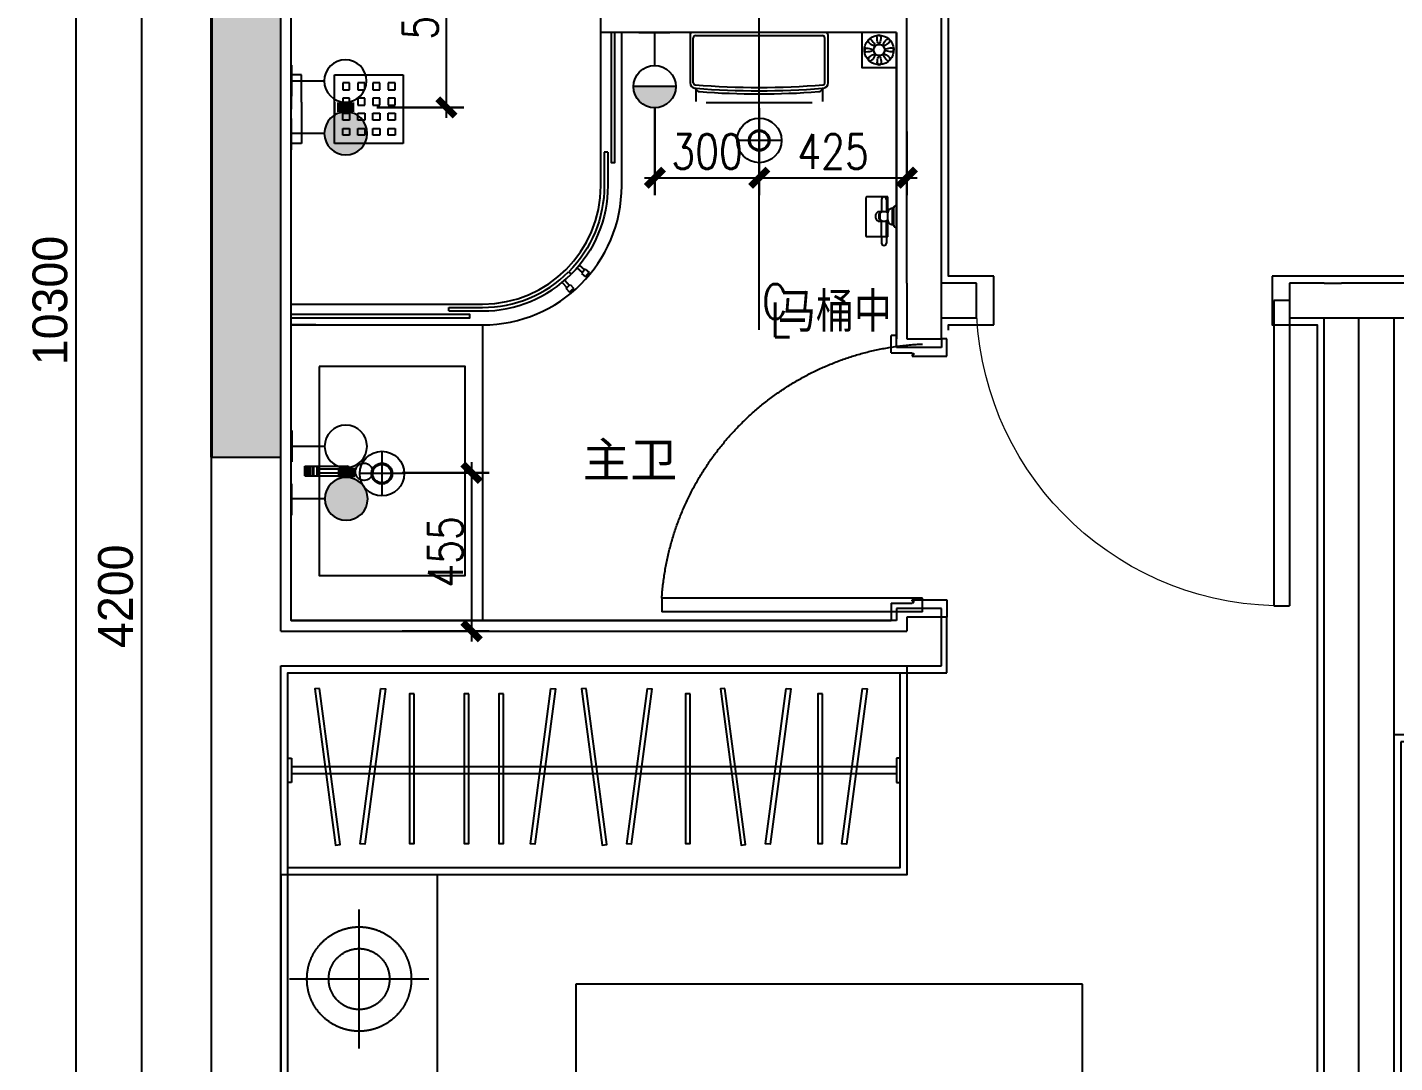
# Model space of a CAD drawing. Header units: inches. Extents: x -2597087 to 134135, y -662679 to 20000.
# Drawn here: x 36527 to 40458, y -40908 to -37933 of the extents above; entities that cross this region are included whole.
import ezdxf

# ---------------------------------------------------------------- set-up
doc = ezdxf.new("R2010")
doc.units = ezdxf.units.IN
doc.header["$LTSCALE"] = 100
doc.header["$MEASUREMENT"] = 0
for name, pattern in [('CENTER', [50.8, 31.75, -6.35, 6.35, -6.35]), ('DASH', [0.35, 0.25, -0.1]), ('DASHED2', [0.375, 0.25, -0.125]), ('HIDDEN', [0.375, 0.25, -0.125]), ('HIDDEN2', [4.7625, 3.175, -1.5875])]:
    doc.linetypes.add(name, pattern=pattern)
doc.layers.get('0').update_dxf_attribs({"linetype": 'CONTINUOUS'})
doc.layers.get('Defpoints').update_dxf_attribs({"linetype": 'CONTINUOUS'})
for name, color, linetype in [('-04给水图层', 142, 'CENTER'), ('002新做墙体', 53, 'CONTINUOUS'), ('003门', 17, 'CONTINUOUS'), ('006地漏', 146, 'CONTINUOUS'), ('008-完成面', 24, 'CONTINUOUS'), ('008a地面活动灯具', 31, 'CONTINUOUS'), ('009活动家具', 157, 'CONTINUOUS'), ('01-门', 17, 'CONTINUOUS'), ('011 完成面', 24, 'CONTINUOUS'), ('011完成面', 24, 'CONTINUOUS'), ('012到顶家具', 11, 'CONTINUOUS'), ('013悬空固定不到顶家私', 142, 'CONTINUOUS'), ('015天花', 65, 'CONTINUOUS'), ('020空间字', 2, 'CONTINUOUS'), ('A-RAIL', 146, 'CONTINUOUS'), ('LVTRY', 153, 'CONTINUOUS'), ('PUB_HATCH', 8, 'CONTINUOUS'), ('WALL', 7, 'CONTINUOUS'), ('给排水尺寸标注', 2, 'CONTINUOUS')]:
    doc.layers.add(name, color=color, linetype=linetype)
doc.layers.add('COLUMN', color=30, linetype='CONTINUOUS', lineweight=40)
doc.styles.add('SF', font='sf.shx')
doc.styles.add('尺寸标注', font='romans.shx', dxfattribs={"width": 0.8, "bigfont": 'hztxt.shx'})
doc.styles.add('文字标注', font='')
doc.styles.get('文字标注').set_extended_font_data('SimSun')
doc.dimstyles.new('1：50', dxfattribs={"dimscale": 50, "dimtxt": 2, "dimasz": 1, "dimexe": 1, "dimexo": 1, "dimgap": 0.5, "dimtad": 1, "dimdec": 0, "dimrnd": 5, "dimzin": 0, "dimdsep": 46, "dimtxsty": 'SF', "dimblk": 'ARCHTICK', "dimcen": 0.09, "dimdle": 1, "dimclrd": 251, "dimclre": 251, "dimclrt": 2, "dimadec": 0, "dimazin": 0, "dimtfac": 1, "dimtdec": 0, "dimtix": 1, "dimtmove": 2, "dimatfit": 0, "dimldrblk": 'ARCHTICK', "dimfxl": 5, "dimfxlon": 1, "dimtolj": 1, "dimtzin": 0, "dimarcsym": 0})
doc.dimstyles.new('A3-50', dxfattribs={"dimscale": 50, "dimtxt": 2, "dimasz": 1, "dimexe": 1, "dimexo": 1, "dimgap": 0.5, "dimtad": 1, "dimdec": 0, "dimlfac": -50, "dimrnd": 5, "dimzin": 0, "dimdsep": 46, "dimtxsty": '尺寸标注', "dimblk": 'ARCHTICK', "dimcen": 0, "dimdle": 0.6, "dimclrd": 251, "dimclre": 251, "dimclrt": 2, "dimadec": 0, "dimazin": 0, "dimtfac": 1, "dimtdec": 0, "dimtix": 1, "dimtmove": 2, "dimatfit": 3, "dimldrblk": 'DOT', "dimfxl": 4, "dimfxlon": 1, "dimtolj": 1, "dimtzin": 0, "dimlwe": 30, "dimarcsym": 0})

# ---------------------------------------------------------------- blocks, each defined once
blk = doc.blocks.new('dffdsdfsds')
at = {"layer": '008a地面活动灯具', "color": 251, "linetype": 'HIDDEN', "ltscale": 250}
for p, q in [((422747.3, -99426.6), (422747.3, -99026.6)), ((422947.3, -99226.6), (422547.3, -99226.6)), ((422747.3, -101126.6), (422747.3, -101526.6)), ((422947.3, -101326.6), (422547.3, -101326.6))]:
    blk.add_line(p, q, dxfattribs=at)
at = {"layer": '008a地面活动灯具', "linetype": 'HIDDEN', "ltscale": 250}
for centre, radius in [((422747.3, -99226.6), 150), ((422747.3, -99226.6), 87.5), ((422747.3, -101326.6), 150), ((422747.3, -101326.6), 87.5)]:
    blk.add_circle(centre, radius, dxfattribs=at)
at = {"layer": '009活动家具', "linetype": 'HIDDEN', "ltscale": 250}
for points in [[(422972.3, -98926.6), (422522.3, -98926.6), (422522.3, -99526.6), (422972.3, -99526.6)], [(422972.3, -101626.6), (422522.3, -101626.6), (422522.3, -101026.6), (422972.3, -101026.6)]]:
    blk.add_lwpolyline(points, close=True, dxfattribs=at)
for points in [[(423370.2, -101026.6), (423370.2, -101271.1), (424827, -101271.1), (424827, -99241.5), (423370.2, -99241.5), (423370.2, -99526.6)], [(424522.3, -101026.6), (424522.3, -99526.6), (422522.3, -99526.6), (422522.3, -101026.6), (424522.3, -101026.6)]]:
    blk.add_lwpolyline(points, dxfattribs=at)
at = {"layer": '009活动家具', "color": 251, "linetype": 'HIDDEN', "ltscale": 250}
blk.add_lwpolyline([(424492.3, -100996.6), (424492.3, -99556.6), (422552.3, -99556.6), (422552.3, -100996.6)], close=True, dxfattribs=at)
at = {"layer": '009活动家具', "color": 251, "linetype": 'HIDDEN', "ltscale": 300}
for centre, radius, start, end in [((424578.5, -100258.1), 1520.9, 153.3787, 181.6048), ((423367.4, -99552.3), 150.5, 189.2985, 311.4263), ((422677.5, -99403.3), 225.2, 249.515, 273.4755), ((422495.8, -99705.5), 137.5, 360, 41.5839), ((422835.3, -100759.3), 1140.4, 82.668, 97.332), ((422994.5, -99403.5), 225.2, 266.5245, 290.485), ((423176.2, -99705.7), 137.5, 138.4161, 181.5527), ((422677.5, -99403.3), 235.1, 256.7699, 273.4755), ((422495.8, -99705.5), 147.4, 359.3879, 29.8513), ((423185.2, -100065.7), 543.3, 131.7289, 179.596), ((422835.3, -100759.3), 1130.4, 82.668, 97.332), ((422994.5, -99403.5), 235.1, 266.5245, 283.2301), ((423176.2, -99705.7), 147.4, 150.1487, 181.5527), ((423882.5, -100382.3), 828.9, 120.0935, 173.7607), ((424842.7, -99964.3), 2224.4, 173.3187, 186.6701), ((420829.3, -99964.5), 2224.4, 353.3299, 6.6813), ((424842.5, -99964.4), 2214.2, 173.3274, 186.6774), ((420828.6, -99964.5), 2215.2, 353.324, 6.6872), ((422997.4, -99983), 339.2, 135.8723, 179.558), ((422638.4, -99947.7), 390.4, 314.3677, 359.6354), ((422557.6, -100225.1), 75.8, 317.8595, 1.8012), ((422557.6, -100225.1), 85.7, 337.5713, 1.8012), ((422687.4, -100452.7), 201.5, 88.3923, 104.5516), ((422840.7, -98802.1), 1456.9, 264.1587, 275.8413), ((422984.6, -100452.9), 201.5, 75.4484, 88.3923), ((423114.4, -100225.2), 85.7, 178.1988, 202.4287), ((423114.4, -100225.2), 75.8, 178.1988, 222.1405), ((424578.5, -100295.1), 1520.9, 178.3952, 206.6213), ((422677.5, -100080.9), 225.2, 249.515, 273.5683), ((422495.8, -100383.1), 137.5, 0, 41.5839), ((422687.4, -100452.7), 191.6, 88.3923, 112.6023), ((422840.7, -98802.1), 1466.9, 264.1587, 275.8413), ((422994.5, -100081.1), 225.2, 266.5245, 290.485), ((422984.6, -100452.9), 191.6, 67.3977, 88.3923), ((423176.2, -100383.3), 137.5, 138.4161, 181.5527), ((423882.5, -100170.9), 828.9, 186.2393, 239.9065), ((422677.5, -100080.9), 235.1, 256.7699, 277.9321), ((422614.9, -100336.4), 28.1, 341.3147, 71.7628), ((422835.3, -101568.7), 1271.2, 83.426, 96.4956), ((422835.3, -101568.7), 1261.2, 83.426, 95.7055), ((422994.5, -100081.1), 235.1, 266.5245, 283.2301), ((423176.2, -100383.3), 147.4, 150.1487, 181.5527), ((425153, -100604), 2524.8, 174.1229, 186.2528), ((423274.8, -100781.7), 633, 135.4781, 179.7797), ((422997.4, -100600.4), 339.2, 135.8723, 179.558), ((424670.3, -100631.7), 2052.1, 173.0434, 186.9449), ((421000.8, -100631.8), 2043, 353.048, 6.9637), ((421001.7, -100631.8), 2052.1, 353.0551, 6.9566), ((422398.5, -100517.6), 630.3, 324.4616, 0), ((422557.6, -100882.2), 75.8, 317.8595, 1.8012), ((422557.6, -100882.2), 85.7, 337.5713, 1.8012), ((423114.4, -100882.4), 85.7, 178.1988, 202.4287), ((423114.4, -100882.4), 75.8, 178.1988, 222.1405), ((423367.4, -101000.9), 150.5, 48.5737, 170.7015), ((422687.4, -101109.9), 191.6, 89.3131, 112.6023), ((422687.4, -101109.9), 201.5, 88.8975, 104.5516), ((422840.7, -99835.9), 1092.9, 262.0583, 277.8511), ((422840.7, -99835.9), 1082.9, 262.0689, 277.8511), ((422984.6, -101110), 191.6, 67.3977, 88.3923), ((422984.6, -101110), 201.5, 75.4484, 88.3923)]:
    blk.add_arc(centre, radius, start, end, dxfattribs=at)
blk = doc.blocks.new('A$C60315CA5')
at = {"layer": '-04给水图层', "linetype": 'Continuous'}
h = blk.add_hatch(color=250, dxfattribs=at)
edge = h.paths.add_edge_path()
edge.add_arc((64.1, 129.2), 29.7, 0, 360)
at = {"layer": '-04给水图层', "color": 4, "linetype": 'Continuous'}
for p, q in [((-11.2, 151.7), (-11.2, 108.4)), ((34.3, 129.2), (-11.2, 129.2)), ((-11.2, 34.7), (-11.2, 77.9)), ((34.2, 57.1), (-11.2, 57.1))]:
    blk.add_line(p, q, dxfattribs=at)
at = {"layer": '-04给水图层', "linetype": 'Continuous', "const_width": 24}
blk.add_lwpolyline([(64.1, 99.5), (64.1, 86)], dxfattribs=at)
at = {"layer": '-04给水图层', "color": 4, "linetype": 'Continuous'}
for centre, radius in [((64.1, 129.2), 29.7), ((63.5, 56.7), 29.3)]:
    blk.add_circle(centre, radius, dxfattribs=at)
blk = doc.blocks.new('5df5d5fd5f5dadsfsadfdsa')
at = {"layer": '-04给水图层', "color": 4, "linetype": 'ByBlock', "ltscale": 150}
blk.add_circle((7365.6, 17460), 64, dxfattribs=at)
at = {"layer": '-04给水图层', "color": 4, "ltscale": 150}
blk.add_circle((7365.6, 17460), 30, dxfattribs=at)
at = {"layer": '006地漏', "color": 8, "ltscale": 0.3}
for points in [[(7365.6, 17524), (7365.6, 17396)], [(7301.6, 17460), (7429.6, 17460)]]:
    blk.add_lwpolyline(points, dxfattribs=at)
at = {"layer": '006地漏', "ltscale": 0.3}
blk.add_circle((7365.6, 17460), 26.5, dxfattribs=at)
blk = doc.blocks.new('dsafad5s64f64dsa64f')
at = {"layer": '-04给水图层', "linetype": 'Continuous'}
h = blk.add_hatch(color=251, dxfattribs=at)
edge = h.paths.add_edge_path(flags=17)
edge.add_line((9920.8, -56344.6), (9799, -56344.6))
edge = h.paths.add_edge_path()
edge.add_line((9799, -56344.6), (9920.8, -56344.6))
edge.add_arc((9859.9, -56344.6), 60.9, 180, 360, ccw=False)
at = {"layer": '-04给水图层', "color": 4, "linetype": 'Continuous'}
for p, q in [((9814.2, -56189.2), (9904.1, -56189.2)), ((9860.8, -56283.6), (9860.8, -56189.2))]:
    blk.add_line(p, q, dxfattribs=at)
blk.add_lwpolyline([(9920.8, -56344.6), (9799, -56344.6)], dxfattribs=at)
blk.add_circle((9859.9, -56344.6), 60.9, dxfattribs=at)
blk = doc.blocks.new('_ArchTick')
at = {"color": 0, "linetype": 'ByBlock', "const_width": 0.4}
blk.add_lwpolyline([(-0.5, -0.5), (0.5, 0.5)], dxfattribs=at)
blk = doc.blocks.new('*D1500')
at = {"layer": 'Defpoints', "color": 0, "transparency": 16777216}
for p in [(38331.4, -37995.1), (38631.4, -37995.1), (38631.4, -38364.9)]:
    blk.add_point(p, dxfattribs=at)
at = {"layer": '给排水尺寸标注', "color": 251, "lineweight": 30, "transparency": 16777216}
for p, q in [((38331.4, -38164.9), (38331.4, -38414.9)), ((38631.4, -38164.9), (38631.4, -38414.9))]:
    blk.add_line(p, q, dxfattribs=at)
at = {"layer": '给排水尺寸标注', "color": 251, "lineweight": -2, "transparency": 16777216}
blk.add_line((38301.4, -38364.9), (38661.4, -38364.9), dxfattribs=at)
at = {"layer": '给排水尺寸标注', "color": 251, "lineweight": -2, "transparency": 16777216, "xscale": 50, "yscale": 50, "zscale": 50, "rotation": 180}
blk.add_blockref('_ArchTick', (38331.4, -38364.9), dxfattribs=at)
at = {"layer": '给排水尺寸标注', "color": 251, "lineweight": -2, "transparency": 16777216, "xscale": 50, "yscale": 50, "zscale": 50}
blk.add_blockref('_ArchTick', (38631.4, -38364.9), dxfattribs=at)
at = {"layer": '给排水尺寸标注', "color": 2, "transparency": 16777216, "insert": (38481.4, -38289.9), "char_height": 100, "attachment_point": 5, "style": '尺寸标注'}
blk.add_mtext('\\A1;300', dxfattribs=at)
blk = doc.blocks.new('_Dot')
at = {"color": 0, "linetype": 'ByBlock', "lineweight": -2}
blk.add_line((-0.5, 0), (-1, 0), dxfattribs=at)
at = {"color": 0, "linetype": 'ByBlock', "const_width": 0.5}
blk.add_lwpolyline([(-0.25, 0, 1), (0.25, 0, 1)], format="xyb", close=True, dxfattribs=at)
blk = doc.blocks.new('*D1501')
at = {"layer": 'Defpoints', "color": 0, "transparency": 16777216}
for p in [(38631.4, -38182.3), (39055.9, -38182.3), (39055.9, -38364.9)]:
    blk.add_point(p, dxfattribs=at)
at = {"layer": '给排水尺寸标注', "color": 251, "lineweight": 30, "transparency": 16777216}
for p, q in [((38631.4, -38232.3), (38631.4, -38414.9)), ((39055.9, -38232.3), (39055.9, -38414.9))]:
    blk.add_line(p, q, dxfattribs=at)
at = {"layer": '给排水尺寸标注', "color": 251, "lineweight": -2, "transparency": 16777216}
blk.add_line((38601.4, -38364.9), (39085.9, -38364.9), dxfattribs=at)
at = {"layer": '给排水尺寸标注', "color": 251, "lineweight": -2, "transparency": 16777216, "xscale": 50, "yscale": 50, "zscale": 50, "rotation": 180}
blk.add_blockref('_ArchTick', (38631.4, -38364.9), dxfattribs=at)
at = {"layer": '给排水尺寸标注', "color": 251, "lineweight": -2, "transparency": 16777216, "xscale": 50, "yscale": 50, "zscale": 50}
blk.add_blockref('_ArchTick', (39055.9, -38364.9), dxfattribs=at)
at = {"layer": '给排水尺寸标注', "color": 2, "transparency": 16777216, "insert": (38843.7, -38289.9), "char_height": 100, "attachment_point": 5, "style": '尺寸标注'}
blk.add_mtext('\\A1;425', dxfattribs=at)
blk = doc.blocks.new('*D1502')
at = {"layer": 'Defpoints', "color": 0, "transparency": 16777216}
for p in [(37442.5, -39212.9), (37442.5, -39667.9), (37804.3, -39667.9)]:
    blk.add_point(p, dxfattribs=at)
at = {"layer": '给排水尺寸标注', "color": 251, "lineweight": -2, "transparency": 16777216}
blk.add_line((37804.3, -39182.9), (37804.3, -39697.9), dxfattribs=at)
at = {"layer": '给排水尺寸标注', "color": 251, "lineweight": 30, "transparency": 16777216}
for p, q in [((37604.3, -39212.9), (37854.3, -39212.9)), ((37604.3, -39667.9), (37854.3, -39667.9))]:
    blk.add_line(p, q, dxfattribs=at)
at = {"layer": '给排水尺寸标注', "color": 251, "lineweight": -2, "transparency": 16777216, "xscale": 50, "yscale": 50, "zscale": 50}
for p, rotation in [((37804.3, -39212.9), 90), ((37804.3, -39667.9), 270)]:
    blk.add_blockref('_ArchTick', p, dxfattribs=dict(at, rotation=rotation))
at = {"layer": '给排水尺寸标注', "color": 2, "transparency": 16777216, "insert": (37729.3, -39440.4), "char_height": 100, "attachment_point": 5, "rotation": 90, "style": '尺寸标注'}
blk.add_mtext('\\A1;455', dxfattribs=at)
blk = doc.blocks.new('*D1503')
at = {"layer": 'Defpoints', "color": 0, "transparency": 16777216}
for p in [(37442.5, -37567.9), (37731.7, -37567.9), (37442.5, -38162.9)]:
    blk.add_point(p, dxfattribs=at)
at = {"layer": '给排水尺寸标注', "color": 251, "lineweight": -2, "transparency": 16777216}
blk.add_line((37731.7, -38192.9), (37731.7, -37537.9), dxfattribs=at)
at = {"layer": '给排水尺寸标注', "color": 251, "lineweight": 30, "transparency": 16777216}
for p, q in [((37531.7, -37567.9), (37781.7, -37567.9)), ((37531.7, -38162.9), (37781.7, -38162.9))]:
    blk.add_line(p, q, dxfattribs=at)
at = {"layer": '给排水尺寸标注', "color": 251, "lineweight": -2, "transparency": 16777216, "xscale": 50, "yscale": 50, "zscale": 50}
for p, rotation in [((37731.7, -37567.9), 90), ((37731.7, -38162.9), 270)]:
    blk.add_blockref('_ArchTick', p, dxfattribs=dict(at, rotation=rotation))
at = {"layer": '给排水尺寸标注', "color": 2, "transparency": 16777216, "insert": (37656.7, -37865.4), "char_height": 100, "attachment_point": 5, "rotation": 90, "style": '尺寸标注'}
blk.add_mtext('\\A1;595', dxfattribs=at)
blk = doc.blocks.new('*D1518')
at = {"color": 251, "lineweight": -2, "transparency": 16777216}
for p, q in [((36855.9, -41717.9), (36855.9, -37417.9)), ((37005.9, -37467.9), (36805.9, -37467.9)), ((37005.9, -41667.9), (36805.9, -41667.9))]:
    blk.add_line(p, q, dxfattribs=at)
at = {"layer": 'Defpoints', "color": 0, "transparency": 16777216}
for p in [(36855.9, -37467.9), (37055.9, -37467.9), (37055.9, -41667.9)]:
    blk.add_point(p, dxfattribs=at)
at = {"color": 251, "lineweight": -2, "transparency": 16777216, "xscale": 50, "yscale": 50, "zscale": 50}
for p, rotation in [((36855.9, -37467.9), 90), ((36855.9, -41667.9), 270)]:
    blk.add_blockref('_ArchTick', p, dxfattribs=dict(at, rotation=rotation))
at = {"color": 2, "transparency": 16777216, "insert": (36780.9, -39567.9), "char_height": 100, "attachment_point": 5, "rotation": 90, "style": 'SF'}
blk.add_mtext('\\A1;4200', dxfattribs=at)
blk = doc.blocks.new('$DorLib2D$00000001')
for p, q in [((0.45, 0.975), (0.5, 0.975)), ((0.45, 0), (0.45, 0.975)), ((0.5, 0), (0.5, 0.975)), ((0.5, 0), (0.45, 0))]:
    blk.add_line(p, q)
at = {"lineweight": 13}
blk.add_arc((0.475, 0), 0.975, 91.4693, 180, dxfattribs=at)
blk = doc.blocks.new('A$C2AB217D2')
at = {"layer": '009活动家具', "linetype": 'HIDDEN', "ltscale": 250}
for p, q in [((0, 266.3), (0, 292.6)), ((0, 292.6), (90, 292.6)), ((180, 292.6), (90, 292.6)), ((180, 266.3), (180, 292.6)), ((72, 266.3), (0, 266.3)), ((72, 266.3), (108, 266.3)), ((108, 266.3), (180, 266.3)), ((72, 180), (108, 180))]:
    blk.add_line(p, q, dxfattribs=at)
blk.add_lwpolyline([(180, 180), (0, 180), (0, 0), (180, 0)], close=True, dxfattribs=at)
at = {"layer": '009活动家具', "color": 251, "linetype": 'HIDDEN', "ltscale": 250}
for points in [[(21.6, 158.4), (39.6, 158.4), (39.6, 140.4), (21.6, 140.4)], [(61.2, 158.4), (79.2, 158.4), (79.2, 140.4), (61.2, 140.4)], [(118.8, 158.4), (100.8, 158.4), (100.8, 140.4), (118.8, 140.4)], [(158.4, 158.4), (140.4, 158.4), (140.4, 140.4), (158.4, 140.4)], [(21.6, 118.8), (39.6, 118.8), (39.6, 100.8), (21.6, 100.8)], [(61.2, 118.8), (79.2, 118.8), (79.2, 100.8), (61.2, 100.8)], [(118.8, 118.8), (100.8, 118.8), (100.8, 100.8), (118.8, 100.8)], [(158.4, 118.8), (140.4, 118.8), (140.4, 100.8), (158.4, 100.8)], [(21.6, 79.2), (39.6, 79.2), (39.6, 61.2), (21.6, 61.2)], [(61.2, 79.2), (79.2, 79.2), (79.2, 61.2), (61.2, 61.2)], [(118.8, 79.2), (100.8, 79.2), (100.8, 61.2), (118.8, 61.2)], [(158.4, 79.2), (140.4, 79.2), (140.4, 61.2), (158.4, 61.2)], [(21.6, 39.6), (39.6, 39.6), (39.6, 21.6), (21.6, 21.6)], [(61.2, 39.6), (79.2, 39.6), (79.2, 21.6), (61.2, 21.6)], [(118.8, 39.6), (100.8, 39.6), (100.8, 21.6), (118.8, 21.6)], [(158.4, 39.6), (140.4, 39.6), (140.4, 21.6), (158.4, 21.6)]]:
    blk.add_lwpolyline(points, close=True, dxfattribs=at)
blk = doc.blocks.new('A$C23B526E9')
for p, q in [((554, 383.3), (515.1, 383.3)), ((513.1, 353.6), (513.1, 46.5)), ((554, 16.7), (515.1, 16.7))]:
    blk.add_line(p, q)
at = {"color": 8, "ltscale": 2}
for p, q in [((569.2, 390.4), (699.4, 390.4)), ((706.4, 382.9), (706.4, 16)), ((569.2, 9.6), (699.4, 9.6))]:
    blk.add_line(p, q, dxfattribs=at)
at = {"color": 7}
blk.add_line((511.4, 155), (511.5, 155), dxfattribs=at)
blk.add_lwpolyline([(715, 393, 0.414214), (708, 400), (569.2, 400, 0.390587), (554.3, 386.2), (554, 383.3, 0.394068), (544.1, 372.6, 0.03773), (544.1, 27.2, 0.38941), (554, 16.7), (554.3, 13.8, 0.390587), (569.2, 0), (708, 0, 0.414214), (715, 7)], format="xyb", close=True)
blk.add_arc((2838.7, 200), 2292.1, 175.413, 184.587)
at = {"color": 8, "ltscale": 2}
for centre, radius, start, end in [((2838.7, 200), 2282.5, 175.3399, 184.6601), ((569.2, 385), 5.44, 90, 175.3399), ((699.4, 383.4), 7.02, 355.6018, 90), ((569.2, 15), 5.44, 184.6601, 270), ((699.4, 16.6), 7.02, 270, 4.3982)]:
    blk.add_arc(centre, radius, start, end, dxfattribs=at)
blk = doc.blocks.new('zh')
at = {"layer": '009活动家具', "color": 0, "ltscale": 100}
for p, q in [((49927.9, 50032.1), (49864.9, 50032.1)), ((49864.9, 50032.1), (49864.9, 50032.1)), ((49921.4, 50024.1), (49871.4, 50024.1)), ((49871.4, 50024.1), (49871.4, 50023.1)), ((49871.4, 50024.1), (49871.4, 50023.1)), ((49919.4, 50021.1), (49873.4, 50021.1)), ((49921.4, 50024.1), (49921.4, 50023.1)), ((49882.4, 50007.1), (49840.4, 50007.1)), ((49840.4, 50007.1), (49840.4, 49946.2)), ((49882.4, 50007.1), (49840.4, 50007.1)), ((49840.4, 50007.1), (49840.4, 49946.2)), ((49847.4, 50003.2), (49882.4, 50003.2)), ((49847.4, 50003.2), (49882.4, 50003.2)), ((49847.4, 49989.2), (49882.4, 49989.2)), ((49847.4, 49989.2), (49882.4, 49989.2)), ((49882.4, 49979.4), (49882.4, 50007.1)), ((49882.4, 49979.4), (49882.4, 50007.1)), ((49906.4, 50007.1), (49886.4, 50007.1)), ((49906.4, 49985.3), (49886.4, 49985.3)), ((49886.4, 49985.3), (49886.4, 49983.3)), ((49886.4, 49985.3), (49886.4, 49983.3)), ((49906.4, 49985.3), (49906.4, 49983.3)), ((49910.4, 50003.2), (49908.9, 50003.2)), ((49910.4, 49989.2), (49908.9, 49989.2)), ((49910.4, 49979.4), (49910.4, 50007.1)), ((49954.7, 50007.1), (49910.4, 50007.1)), ((49954.7, 50003.2), (49910.4, 50003.2)), ((49954.7, 49989.2), (49910.4, 49989.2)), ((49954.7, 50007.1), (49954.7, 49946.2)), ((49954.7, 50003.2), (49973.1, 50003.2)), ((49954.7, 49989.2), (49973.1, 49989.2)), ((49842.4, 49944.2), (49952.7, 49944.2))]:
    blk.add_line(p, q, dxfattribs=at)
for centre, radius, start, end in [((49872.4, 50031.5), 7.49, 175.5915, 262.5962), ((49872.4, 50031.5), 7.49, 175.5915, 262.5962), ((49873.4, 50023.1), 2, 180, 270), ((49873.4, 50023.1), 2, 180, 270), ((49886.5, 50020.2), 13.1, 175.9958, 269.762), ((49886.5, 50020.2), 13.1, 175.9958, 269.762), ((49906.4, 50020.2), 13.1, 270.238, 4.0042), ((49919.4, 50023.1), 2, 270, 0), ((49920.5, 50031.5), 7.49, 277.4038, 4.4085), ((49847.4, 49996.2), 7, 90, 270), ((49847.4, 49996.2), 7, 90, 270), ((49899.3, 49996.2), 16.9, 139.6965, 220.3035), ((49899.3, 49996.2), 16.9, 139.6965, 220.3035), ((49896.4, 49988.3), 16.6, 212.2762, 327.7238), ((49896.4, 50007.3), 26, 247.3801, 292.6199), ((49893.6, 49996.2), 16.9, 319.6965, 40.3035), ((49973.1, 49996.2), 7, 270, 90), ((49842.4, 49946.2), 2, 180, 270), ((49842.4, 49946.2), 2, 180, 270), ((49952.7, 49946.2), 2, 270, 0)]:
    blk.add_arc(centre, radius, start, end, dxfattribs=at)
blk = doc.blocks.new('dsfdsfsss')
at = {"layer": '008-完成面', "ltscale": 0.3}
for p, q in [((47416.8, 27385.8), (47416.8, 27485.8)), ((47416.8, 27485.8), (47466.8, 27485.8)), ((47466.8, 27485.8), (47466.8, 27470.8)), ((47466.8, 27470.8), (47441.8, 27470.8)), ((47441.8, 27470.8), (47441.8, 27340.8)), ((47421.3, 27385.8), (47416.8, 27385.8)), ((47424.3, 27390.8), (47421.3, 27390.8)), ((47421.3, 27390.8), (47421.3, 27385.8)), ((47424.3, 27385.8), (47424.3, 27390.8)), ((47426.8, 27385.8), (47424.3, 27385.8)), ((47426.8, 27325.8), (47426.8, 27385.8)), ((47426.8, 27325.8), (47476.8, 27325.8)), ((47441.8, 27340.8), (47476.8, 27340.8)), ((47476.8, 27340.8), (47476.8, 27325.8))]:
    blk.add_line(p, q, dxfattribs=at)
blk = doc.blocks.new('淋浴门-弧形')
at = {"layer": '013悬空固定不到顶家私'}
for p, q in [((344.2, 122.5), (351.3, 115.4)), ((325.6, 92.1), (338.8, 77.1)), ((333.2, 98.6), (346.5, 83.6)), ((348.7, 85.6), (358.6, 74.3)), ((336.5, 75.2), (346.4, 63.9)), ((346.4, 63.9), (358.6, 74.3)), ((0, 10), (0, 20))]:
    blk.add_line(p, q, dxfattribs=at)
for points in [[(0, 20), (96.7, 20, 0.198912), (344.2, 122.5, 0.198912)], [(0, 10), (96.7, 10, 0.198912), (351.3, 115.4, 0.198912)]]:
    blk.add_lwpolyline(points, format="xyb", dxfattribs=at)
blk.add_arc((184.3, 267.2), 245, 308.4109, 312.1542, dxfattribs=at)
blk = doc.blocks.new('*D1492')
at = {"color": 251, "lineweight": -2, "transparency": 16777216}
for p, q in [((36667.4, -43917.9), (36667.4, -33517.9)), ((36867.4, -33567.9), (36617.4, -33567.9)), ((36867.4, -43867.9), (36617.4, -43867.9))]:
    blk.add_line(p, q, dxfattribs=at)
at = {"layer": 'Defpoints', "color": 0, "transparency": 16777216}
for p in [(36667.4, -33567.9), (37055.9, -33567.9), (37055.9, -43867.9)]:
    blk.add_point(p, dxfattribs=at)
at = {"color": 251, "lineweight": -2, "transparency": 16777216, "xscale": 50, "yscale": 50, "zscale": 50}
for p, rotation in [((36667.4, -33567.9), 90), ((36667.4, -43867.9), 270)]:
    blk.add_blockref('_ArchTick', p, dxfattribs=dict(at, rotation=rotation))
at = {"color": 2, "transparency": 16777216, "insert": (36592.4, -38717.9), "char_height": 100, "attachment_point": 5, "rotation": 90, "style": 'SF'}
blk.add_mtext('\\A1;10300', dxfattribs=at)
blk = doc.blocks.new('A$C5A370B41')
at = {"color": 251, "ltscale": 5}
for p, q in [((27.1, 80), (25.5, 80.7)), ((44, 87.4), (44.7, 89)), ((55.1, 87.4), (54.4, 89)), ((72.3, 80.7), (73.8, 81.3)), ((12.6, 55.1), (11, 54.4)), ((12.6, 44), (11, 44.7)), ((19.3, 72.3), (18.7, 73.8)), ((50, 50), (50, 50)), ((50, 50), (50, 50)), ((50, 50), (50, 50)), ((50, 50), (50, 50)), ((80, 72.9), (80.7, 74.5)), ((87.4, 56), (89, 55.3)), ((87.4, 44.9), (89, 45.6)), ((20, 27.1), (19.3, 25.5)), ((27.7, 19.3), (26.2, 18.7)), ((44.9, 12.6), (45.6, 11)), ((56, 12.6), (55.3, 11)), ((72.9, 20), (74.5, 19.3)), ((80.7, 27.7), (81.3, 26.2))]:
    blk.add_line(p, q, dxfattribs=at)
at = {"ltscale": 5}
blk.add_lwpolyline([(100, 100), (0, 100), (0, 0), (100, 0)], close=True, dxfattribs=at)
at = {"color": 251, "ltscale": 5}
for centre, major_axis, start_param, end_param in [((50, 50), (42.1, 3.5), -0.016227, 6.266958), ((23.5, 75.8), (3.72, 3.72), 0.395144, 2.746449), ((49.6, 87), (3.72, 3.72), 5.892931, 8.244236), ((75.8, 76.5), (3.72, 3.72), 5.107533, 7.458838), ((13, 49.6), (-3.72, 3.72), -0.390255, 1.961051), ((50.4, 50), (-11.2, 11.2), 1.570796326784468, 7.853981633964052), ((87, 50.4), (-3.72, 3.72), 2.751338, 5.102644), ((24.2, 23.5), (3.72, 3.72), 1.96594, 4.317245), ((50.4, 13), (3.72, 3.72), 2.751338, 5.102644), ((76.5, 24.2), (3.72, 3.72), 3.536736, 5.888042)]:
    blk.add_ellipse(centre, major_axis=major_axis, ratio=1, start_param=start_param, end_param=end_param, dxfattribs=at)
at = {"color": 251, "ltscale": 5, "extrusion": (0, 0, -1)}
for centre, major_axis, start_param, end_param in [((23.2, 76.2), (-13.6, 13.6), 1.570796, 4.712389), ((49.6, 87.4), (0, 19.2), 1.570796, 4.712389), ((76.2, 76.8), (13.6, 13.6), 1.570796, 4.712389), ((12.6, 49.6), (-19.2, 0), 1.570796, 4.712389), ((87.4, 50.4), (-19.2, 0), 4.712389, 7.853982), ((23.8, 23.2), (13.6, 13.6), -1.570796, 1.570796), ((50.4, 12.6), (0, 19.2), 4.712389, 7.853982), ((76.8, 23.8), (-13.6, 13.6), 4.712389, 7.853982)]:
    blk.add_ellipse(centre, major_axis=major_axis, ratio=0.286893, start_param=start_param, end_param=end_param, dxfattribs=at)
blk = doc.blocks.new('sdfsagasdfghtry543')
at = {"layer": '009活动家具', "linetype": 'HIDDEN', "ltscale": 250}
blk.add_line((0, -2.1), (2200, -2.1), dxfattribs=at)
for points in [[(2200, 0), (2200, 1500), (0, 1500), (0, 0)], [(2180, 20), (2180, 1480), (20, 1480), (20, 20)]]:
    blk.add_lwpolyline(points, close=True, dxfattribs=at)
for centre, radius, start, end in [((2331.9, 688.2), 1831.9, 155.7801, 181.4872), ((890.4, 1429.9), 229.4, 177.5345, 274.7123), ((129.7, 1573), 191.6, 247.3977, 270.6869), ((-873.9, 1204.2), 949.6, 359.3234, 11.6654), ((129.7, 1573), 201.5, 255.4484, 271.1025), ((-2169.6, 1207.1), 2255.2, 359.632, 4.3459), ((283, 299), 1092.9, 82.1489, 97.9417), ((283, 299), 1082.9, 82.1489, 97.9311), ((426.9, 1573.2), 191.6, 271.6077, 292.6023), ((426.9, 1573.2), 201.5, 271.6077, 284.5516), ((2726.2, 1207.3), 2255.2, 175.6541, 180.368), ((1430.5, 1204.4), 949.6, 168.3346, 180.6766), ((1541.8, 982.3), 1481.2, 171.8237, 188.19), ((1937.2, 955.8), 1866.7, 172.7267, 186.836), ((45.9, 903.7), 425.2, 0.2718, 43.6237), ((-986.8, 982.5), 1472.9, 351.7966, 8.1896), ((-985.2, 982.5), 1481.2, 351.81, 8.1763), ((1200.1, 559), 705.1, 114.3672, 172.6535), ((555, 1097.6), 470.9, 180.6352, 232.112), ((288.7, 916.4), 188.3, 181.6509, 240.5833), ((-61.9, 771.3), 137.5, 318.4161, 360), ((618.5, 771.5), 147.4, 178.4473, 209.8513), ((618.5, 771.5), 137.5, 178.4473, 221.5839), ((57.2, 724.6), 28.1, 288.2372, 18.6853), ((119.8, 469.1), 225.2, 86.4317, 110.485), ((119.8, 469.1), 235.1, 82.0679, 103.2301), ((277.6, 1956.8), 1271.2, 263.5044, 276.574), ((277.6, 1956.8), 1261.2, 264.2945, 276.574), ((436.8, 469.3), 235.1, 76.7699, 93.4755), ((436.8, 469.3), 225.2, 69.515, 93.4755), ((1740.4, 651.3), 1240.4, 178.2641, 209.5364), ((1200.1, 770.5), 705.1, 187.3465, 245.6328), ((129.7, 840.9), 191.6, 247.3977, 271.6077), ((-0.1, 613.2), 75.8, 358.1988, 42.1405), ((129.7, 840.9), 201.5, 255.4484, 271.6077), ((-0.1, 613.2), 85.7, 358.1988, 22.4287), ((283, -809.7), 1466.9, 84.1587, 95.8413), ((283, -809.7), 1456.9, 84.1587, 95.8413), ((426.9, 841.1), 191.6, 271.6077, 292.6023), ((426.9, 841.1), 201.5, 271.6077, 284.5516), ((556.7, 613.4), 85.7, 157.5713, 181.8012), ((556.7, 613.4), 75.8, 137.8595, 181.8012), ((1688.7, 389.9), 1628.1, 172.2018, 187.8113), ((1688.6, 390), 1618, 172.187, 187.8073), ((80.7, 335.9), 390.4, 0.3646, 45.6323), ((-1133.4, 390.1), 1619.5, 352.1774, 7.8094), ((-1132, 390.1), 1628.1, 352.1887, 7.7982), ((481.3, 457.1), 397.2, 181.0112, 237.1507), ((288.7, 374), 188.3, 181.6509, 240.5833), ((-61.9, 168.7), 137.5, 318.4161, 0), ((-61.9, 168.7), 147.4, 330.1487, 0.6121), ((618.5, 168.8), 147.4, 178.4473, 209.8513), ((618.5, 168.8), 137.5, 178.4473, 221.5839), ((809.7, 15.5), 150.5, 48.5737, 170.7015), ((119.8, -133.5), 225.2, 86.5245, 110.485), ((119.8, -133.5), 235.1, 86.5245, 103.2301), ((277.6, 1222.4), 1140.4, 262.668, 277.332), ((277.6, 1222.4), 1130.4, 262.668, 277.332), ((436.8, -133.4), 235.1, 76.7699, 93.4755), ((436.8, -133.4), 225.2, 69.515, 93.4755)]:
    blk.add_arc(centre, radius, start, end, dxfattribs=at)
at = {"layer": '015天花', "color": 250, "linetype": 'HIDDEN2', "ltscale": 30}
blk.add_line((0, -2.1), (0, -2.1), dxfattribs=at)

msp = doc.modelspace()

# ---------------------------------------------------------------- hatches: boundary and pattern name
at = {"layer": 'PUB_HATCH'}
msp.add_hatch(color=250, dxfattribs=at).paths.add_polyline_path([(37055.891, -37367.941), (37055.891, -39167.941), (37255.891, -39167.941), (37255.891, -37367.941)])

# ---------------------------------------------------------------- linework, layer by layer
at = {"layer": '002新做墙体'}
msp.add_lwpolyline([(40455.891, -41467.941), (40355.891, -41467.941), (40355.891, -38767.941), (40455.891, -38767.941)], close=True, dxfattribs=at)
at = {"layer": '003门', "extrusion": (0, 0, -1)}
for p, q in [((38350.891, -39572.938), (38350.891, -39612.938)), ((39100.891, -39572.938), (38350.891, -39572.938)), ((39100.891, -39612.938), (39100.891, -39572.938)), ((39100.891, -39612.938), (38350.891, -39612.938))]:
    msp.add_line(p, q, dxfattribs=at)
at = {"layer": '01-门', "color": 251, "linetype": 'DASH', "ltscale": 300, "extrusion": (0, 0, -1)}
msp.add_arc((-39134.038, -39626.998), 784.754, 3.950125, 87.579223, dxfattribs=at)
at = {"layer": '011 完成面'}
for p, q in [((37285.891, -39637.941), (37285.891, -37597.941)), ((39025.891, -38827.941), (39025.891, -37947.941)), ((39025.891, -39627.941), (39025.891, -39637.941)), ((37285.891, -39637.941), (39010.891, -39637.941))]:
    msp.add_line(p, q, dxfattribs=at)
for points in [[(39025.891, -37947.941), (38175.891, -37947.941), (38175.891, -37597.941), (37285.891, -37597.941)], [(39305.891, -38647.941), (39175.891, -38647.941), (39175.891, -37587.941), (39505.891, -37587.941)], [(41805.891, -38647.941), (40105.891, -38647.941)]]:
    msp.add_lwpolyline(points, dxfattribs=at)
at = {"layer": '011完成面'}
for p, q in [((39305.891, -38787.941), (39305.891, -38647.941)), ((39170.912, -39787.941), (39170.912, -39627.938))]:
    msp.add_line(p, q, dxfattribs=at)
for points in [[(39010.891, -39637.941), (37285.891, -39637.941), (37285.891, -37597.941), (38175.891, -37597.941)], [(39025.891, -37947.941), (39025.891, -38827.941)], [(40105.891, -38647.941), (40105.891, -38787.941), (40235.891, -38787.941), (40235.891, -40347.941), (40235.891, -40347.941), (40235.891, -43047.941), (39835.891, -43047.941)], [(39175.891, -38802.944), (39175.891, -38787.941), (39305.891, -38787.941)], [(39025.891, -39627.941), (39025.891, -39637.941)], [(37675.891, -43047.941), (37275.891, -43047.941), (37275.891, -39787.941), (39170.912, -39787.941)]]:
    msp.add_lwpolyline(points, dxfattribs=at)
at = {"layer": '012到顶家具', "color": 251}
for p, q in [((37275.891, -40102.941), (37275.891, -40032.941)), ((37276.017, -40032.941), (37286.017, -40032.941)), ((37276.017, -40032.941), (37286.017, -40032.941)), ((37286.017, -40032.941), (37286.017, -40102.941)), ((37286.017, -40032.941), (37286.017, -40102.941)), ((39025.891, -40057.958), (37286.017, -40057.953, -0.569)), ((39025.891, -40032.947), (39025.891, -40102.947)), ((39035.891, -40032.947), (39025.891, -40032.947)), ((39025.891, -40032.947), (39025.891, -40102.947)), ((39035.891, -40032.947), (39025.891, -40032.947)), ((39025.891, -40077.947), (37286.017, -40077.941, -0.569)), ((37286.017, -40102.941), (37275.891, -40102.941)), ((37286.017, -40102.941), (37275.891, -40102.941)), ((39025.891, -40102.947), (39036.017, -40102.947)), ((39025.891, -40102.947), (39036.017, -40102.947))]:
    msp.add_line(p, q, dxfattribs=at)
at = {"layer": '012到顶家具'}
for points in [[(38205.891, -37947.941), (38205.891, -38321.198), (38215.891, -38321.198), (38215.891, -37947.941)], [(37285.891, -38767.941), (37799.148, -38767.941), (37799.148, -38757.941), (37285.891, -38757.941)]]:
    msp.add_lwpolyline(points, dxfattribs=at)
msp.add_lwpolyline([(37255.891, -39767.941), (39055.891, -39767.941), (39055.891, -40367.941), (37255.891, -40367.941)], close=True, dxfattribs=at)
at = {"layer": '012到顶家具', "color": 251}
for points in [[(37275.891, -39787.941), (39035.891, -39787.941), (39035.891, -40347.941), (37275.891, -40347.941)], [(37367.07, -39832.626), (37353.899, -39834.2), (37413.22, -40282.941), (37426.391, -40281.367)], [(37543.048, -39832.626), (37556.219, -39834.2), (37496.898, -40280.669), (37483.727, -40279.095)], [(37639.395, -39848.649), (37626.13, -39848.649), (37626.13, -40278.648), (37639.395, -40278.648)], [(37796.011, -39848.649), (37782.746, -39848.649), (37782.746, -40278.648), (37796.011, -40278.648)], [(37896.139, -39848.649), (37882.874, -39848.649), (37882.874, -40278.648), (37896.139, -40278.648)], [(38032.472, -39832.626), (38045.643, -39834.2), (37986.322, -40280.669), (37973.151, -40279.095)], [(38133.617, -39832.626), (38120.445, -39834.2), (38179.766, -40282.941), (38192.938, -40281.367)], [(38309.594, -39832.626), (38322.766, -39834.2), (38263.445, -40280.669), (38250.273, -40279.095)], [(38432.56, -39848.649), (38419.295, -39848.649), (38419.295, -40278.648), (38432.56, -40278.648)], [(38532.873, -39832.626), (38519.701, -39834.2), (38579.022, -40282.941), (38592.194, -40281.367)], [(38708.85, -39832.626), (38722.022, -39834.2), (38662.701, -40280.669), (38649.529, -40279.095)], [(38813.138, -39848.649), (38799.873, -39848.649), (38799.873, -40278.648), (38813.138, -40278.648)], [(38928.319, -39832.626), (38941.491, -39834.2), (38882.17, -40280.669), (38868.999, -40279.095)]]:
    msp.add_lwpolyline(points, close=True, dxfattribs=at)
at = {"layer": '013悬空固定不到顶家私', "lineweight": -2}
for p, q in [((37324.428, -39194.441), (37445.928, -39194.441)), ((37324.428, -39221.441), (37324.428, -39194.441)), ((37329.348, -39221.441), (37329.348, -39194.441)), ((37330.866, -39221.441), (37330.866, -39194.441)), ((37335.085, -39221.441), (37335.085, -39194.441)), ((37339.726, -39221.441), (37339.726, -39194.441)), ((37341.502, -39221.441), (37341.502, -39194.441)), ((37348.328, -39221.441), (37348.328, -39194.441)), ((37350.971, -39221.441), (37350.971, -39194.441)), ((37360.64, -39221.441), (37360.64, -39194.441)), ((37365.969, -39221.441), (37365.969, -39194.441)), ((37324.428, -39221.441), (37445.928, -39221.441))]:
    msp.add_line(p, q, dxfattribs=at)
msp.add_lwpolyline([(37835.891, -38907.941), (37835.891, -39637.941), (37285.891, -39637.941), (37285.891, -38787.941), (37835.891, -38787.941), (37835.891, -38907.941)], dxfattribs=at)
for points in [[(37365.969, -38907.941), (37365.969, -39507.941), (37785.969, -39507.941), (37785.969, -38907.941)], [(37365.969, -39201.582), (37440.155, -39201.582), (37440.155, -39214.301), (37365.969, -39214.301)]]:
    msp.add_lwpolyline(points, close=True, dxfattribs=at)
msp.add_circle((37495.178, -39210.209), 24.96, dxfattribs=at)
msp.add_arc((37445.928, -39207.941), 13.5, 270, 90, dxfattribs=at)
at = {"layer": 'A-RAIL'}
for p, q in [((38175.891, -38387.941), (38175.891, -37947.941)), ((38235.891, -38387.941), (38235.891, -37947.941)), ((37285.891, -38727.941), (37835.891, -38727.941)), ((37285.891, -38787.941), (37835.891, -38787.941))]:
    msp.add_line(p, q, dxfattribs=at)
for radius in [400, 340]:
    msp.add_arc((37835.891, -38387.941), radius, 270, 0, dxfattribs=at)
at = {"layer": 'COLUMN'}
msp.add_line((37055.891, -37367.941), (37055.891, -39167.941), dxfattribs=at)
at = {"layer": 'LVTRY', "linetype": 'Continuous'}
msp.add_line((37355.891, -38787.941), (37285.891, -38787.941), dxfattribs=at)
at = {"layer": 'WALL'}
for p, q in [((37255.891, -39167.941), (37255.891, -37367.941)), ((39155.891, -38827.941), (39155.891, -37367.941)), ((37055.891, -38767.941), (37055.891, -37467.941)), ((37255.891, -38767.941), (37255.891, -37567.941)), ((39055.891, -38667.941), (39055.891, -37567.941)), ((39055.891, -38667.941), (39055.891, -38827.941)), ((39255.891, -38667.941), (39155.891, -38667.941)), ((39255.891, -38767.941), (39255.891, -38667.941)), ((40255.891, -38667.941), (40155.891, -38667.941)), ((40155.891, -38667.941), (40155.891, -38767.941)), ((40255.891, -38667.941), (40305.891, -38667.941)), ((41755.891, -38667.941), (40305.891, -38667.941)), ((37055.891, -39667.941), (37055.891, -38767.941)), ((39155.891, -38767.941), (39255.891, -38767.941)), ((40155.891, -38767.941), (40255.891, -38767.941)), ((40255.891, -40367.941), (40255.891, -38767.941)), ((40255.891, -38767.941), (41755.891, -38767.941)), ((40355.891, -41467.941), (40355.891, -38767.941)), ((39055.891, -38827.941), (39155.891, -38827.941)), ((37255.891, -39667.941), (37255.891, -38867.941)), ((37055.891, -39167.941), (37255.891, -39167.941)), ((39155.891, -39627.941), (39055.891, -39627.941)), ((39055.891, -39627.941), (39055.891, -39667.941)), ((39155.891, -39767.941), (39155.891, -39627.941)), ((37055.891, -43167.941), (37055.891, -39667.941)), ((37255.891, -39667.941), (39055.891, -39667.941)), ((37255.891, -43067.941), (37255.891, -39767.941)), ((37255.891, -39767.941), (39155.891, -39767.941)), ((40255.891, -41467.941), (40255.891, -40367.941))]:
    msp.add_line(p, q, dxfattribs=at)
at = {"layer": '给排水尺寸标注', "color": 8, "linetype": 'CENTER', "ltscale": 100}
msp.add_line((38631.426, -38802.607), (38631.426, -37561.963), dxfattribs=at)

# ---------------------------------------------------------------- block references
at = {"layer": '-04给水图层', "ltscale": 150}
msp.add_blockref('dsafad5s64f64dsa64f', (28470.604, 18241.272), dxfattribs=at)
at = {"layer": '-04给水图层', "ltscale": 150, "xscale": -2.08, "yscale": 2.08, "zscale": 2.08, "rotation": 180}
for p in [(37309.22, -37969.112), (37310.498, -39019.112)]:
    msp.add_blockref('A$C60315CA5', p, dxfattribs=at)
at = {"layer": '-04给水图层', "linetype": 'ByBlock', "ltscale": 150, "rotation": 270}
for p in [(21171.402, -30892.381), (20086.431, -31849.648)]:
    msp.add_blockref('5df5d5fd5f5dadsfsadfdsa', p, dxfattribs=at)
at = {"xscale": -1, "rotation": 270}
msp.add_blockref('dsfdsfsss', (11685.073, -86294.787), dxfattribs=at)
at = {"rotation": 270}
msp.add_blockref('dsfdsfsss', (11685.073, 7838.905), dxfattribs=at)
at = {"layer": '003门', "xscale": -1, "rotation": 90}
msp.add_blockref('淋浴门-弧形', (38205.891, -38291.198), dxfattribs=at)
at = {"layer": '003门'}
msp.add_blockref('淋浴门-弧形', (37739.148, -38757.941), dxfattribs=at)
at = {"layer": '003门', "xscale": 900, "yscale": -900, "zscale": 900}
msp.add_blockref('$DorLib2D$00000001', (39705.891, -38717.941), dxfattribs=at)
at = {"layer": '006地漏', "extrusion": (0, 0, -1), "xscale": -1, "zscale": -1}
msp.add_blockref('A$C5A370B41', (-38925.891, -38047.941), dxfattribs=at)
at = {"layer": '009活动家具', "linetype": 'HIDDEN', "ltscale": 50, "xscale": -1.1, "yscale": 1.1, "zscale": 1.1, "rotation": 89.99999867583561}
msp.add_blockref('A$C2AB217D2', (37607.756, -38068.941), dxfattribs=at)
at = {"layer": '009活动家具', "linetype": 'DASHED2', "ltscale": 300, "extrusion": (0, 0, -1), "xscale": -1, "zscale": -1, "rotation": 90}
msp.add_blockref('zh', (11006.188, 11420.217), dxfattribs=at)
at = {"layer": '009活动家具', "linetype": 'HIDDEN', "ltscale": 250}
msp.add_blockref('sdfsagasdfghtry543', (40455.891, -41465.824), dxfattribs=at)
at = {"layer": '009活动家具', "color": 251, "linetype": 'HIDDEN', "ltscale": 250}
msp.add_blockref('dffdsdfsds', (-385266.433, 58558.669), dxfattribs=at)
at = {"layer": '013悬空固定不到顶家私', "lineweight": -2, "xscale": 0.9930084999764885, "yscale": 0.9930084999764885, "zscale": 0.9930084999764885, "rotation": 90}
msp.add_blockref('A$C23B526E9', (38829.493, -38657.941), dxfattribs=at)

# ---------------------------------------------------------------- texts
at = {"layer": '020空间字', "insert": (38123.432, -39232.06), "char_height": 100, "attachment_point": 7, "style": '文字标注'}
msp.add_mtext('\\A1;主卫', dxfattribs=at)
at = {"layer": '给排水尺寸标注', "char_height": 100, "attachment_point": 5, "style": '尺寸标注'}
for s, insert in [('\\A1;C', (38675.905, -38721.019)), ('\\A1;{\\fSimSun|b0|i0|c134|p2;马桶中}', (38848.911, -38752.316, 0)), ('\\A1;L', (38692.381, -38773.439))]:
    msp.add_mtext(s, dxfattribs=dict(at, insert=insert))

# ---------------------------------------------------------------- dimensions: what is measured, and where the dimension line sits
for p1, p2, distance, picture, middle in [((37055.891, -43867.941), (37055.891, -33567.941), 388.448, '*D1492', (36592.443, -38717.941)), ((37055.891, -41667.941), (37055.891, -37467.941), 200, '*D1518', (36780.891, -39567.941))]:
    dim = msp.add_aligned_dim(p1=p1, p2=p2, distance=distance, dimstyle='1：50', override={"dimfxl": 4, "dimarcsym": 1})
    dim.commit()
    dim.dimension.update_dxf_attribs({"geometry": picture, "text_midpoint": middle})
at = {"layer": '给排水尺寸标注'}
for p1, p2, distance, picture, middle in [((37442.53, -38162.941), (37442.53, -37567.941), -289.196, '*D1503', (37656.727, -37865.441)), ((38331.426, -37995.149), (38631.426, -37995.149), -369.736, '*D1500', (38481.426, -38289.886)), ((38631.426, -38182.285), (39055.891, -38182.285), -182.6, '*D1501', (38843.659, -38289.886)), ((37442.53, -39212.941), (37442.53, -39667.941), 361.797, '*D1502', (37729.328, -39440.441))]:
    dim = msp.add_aligned_dim(p1=p1, p2=p2, distance=distance, dimstyle='A3-50', dxfattribs=at)
    dim.commit()
    dim.dimension.update_dxf_attribs({"geometry": picture, "text_midpoint": middle})

doc.saveas('drawing.dxf')
